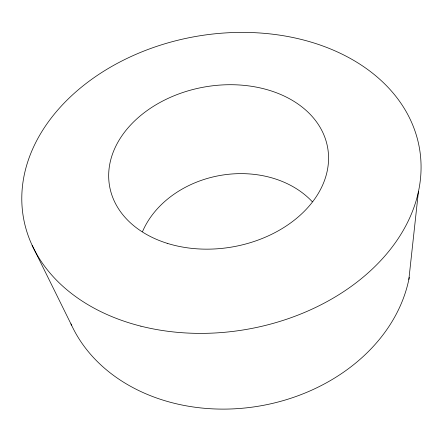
<?xml version="1.0" encoding="UTF-8"?>
<svg xmlns="http://www.w3.org/2000/svg" width="442" height="442" viewBox="0 0 442 442"><rect width="100%" height="100%" fill="white"/><g stroke="black" fill="none" stroke-linecap="round" stroke-linejoin="round"><path stroke-width="0.66" d="M408.856 279.454L418.419 191.712M32.139 245.327L71.56 325.179M142.523 231.586A97.284 78.007 -10 0 1 220.166 175.457A97.284 78.007 -10 0 1 312.284 201.718M409.259 277.405A176.275 142.285 -10 0 1 252.559 407.093A176.275 142.285 -10 0 1 70.974 323.903M140.893 326.168A201.022 148.65 -10 0 0 419.9 151.103A201.022 148.65 -10 0 0 103.494 71.383A201.022 148.65 -10 0 0 140.893 326.168M167.187 243.315A110.721 81.179 -10 0 0 328.489 155.114A110.721 81.179 -10 0 0 160.175 102.378A110.721 81.179 -10 0 0 167.187 243.315"/></g></svg>
